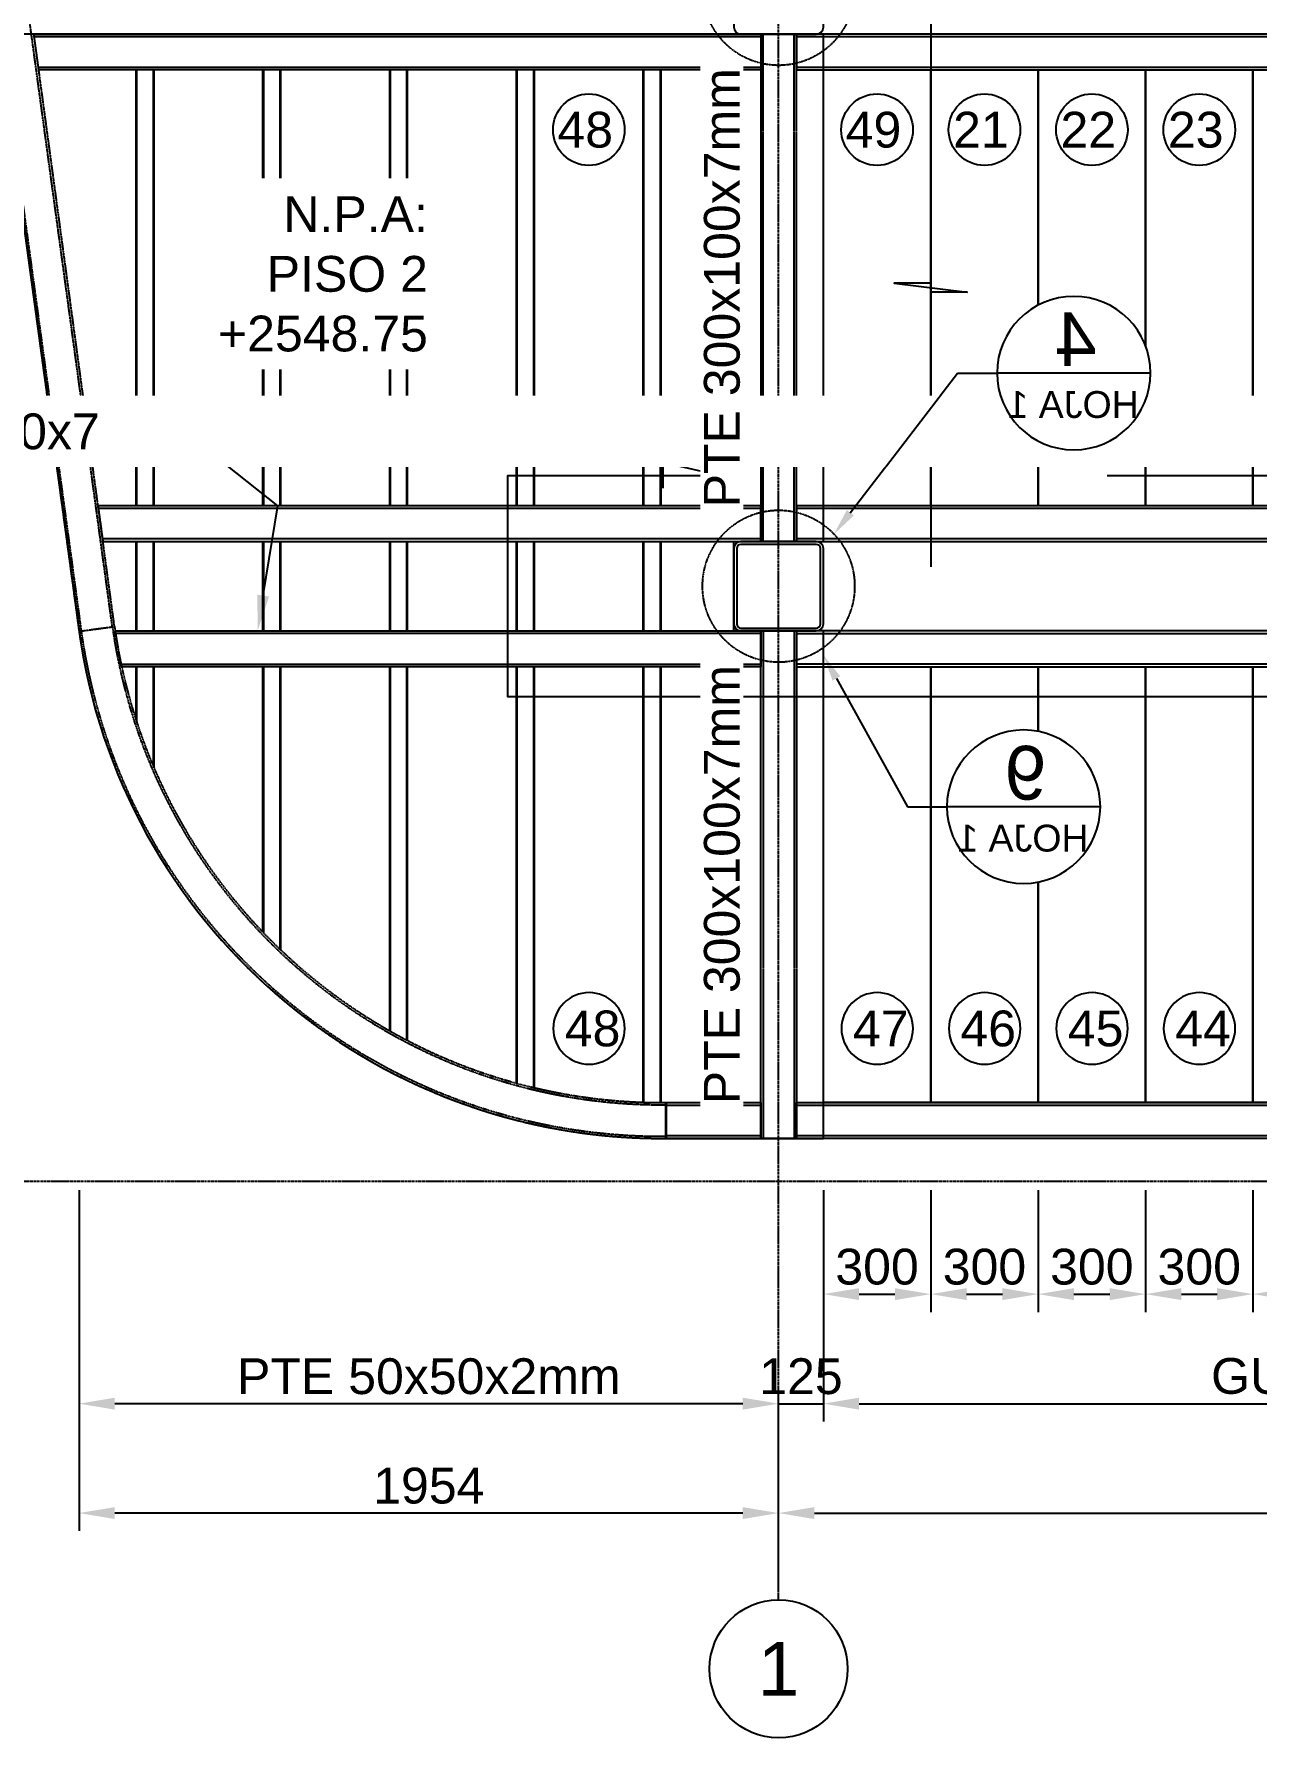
# Model space of a CAD drawing. Header units: millimetres. Extents: x -59786 to 1889966, y -10432 to 69447.
# Drawn here: x 11812 to 15228, y 16875 to 21635 of the extents above; entities that cross this region are included whole.
import ezdxf
from ezdxf import colors
from ezdxf.entities.mleader import LeaderData, LeaderLine
from ezdxf.enums import TextEntityAlignment as Align
from ezdxf.math import Vec2, Vec3

# ---------------------------------------------------------------- set-up
doc = ezdxf.new("R2010")
doc.units = ezdxf.units.MM
doc.header["$LTSCALE"] = 0.2
doc.set_wipeout_variables(frame=1)
doc.linetypes.add('CENTER', pattern=[50.8, 31.75, -6.35, 6.35, -6.35])
doc.linetypes.add('HIDDEN', pattern=[9.525, 6.35, -3.175])
for name, color, linetype in [('EE-5', 7, 'Continuous'), ('EE-TEXTO 1', 4, 'Continuous'), ('EE-TEXTO 2', 2, 'Continuous'), ('SIM-CONCRETO', 8, 'Continuous'), ('SIM-COTAS', 1, 'Continuous'), ('SIM-EJES', 8, 'CENTER'), ('SIM-OCULTOS', 8, 'HIDDEN'), ('SIM-PELDAÑOS', 5, 'Continuous'), ('SIM-PTE 250x250x8mm', 51, 'Continuous'), ('SIM-PTE 300x100x7', 213, 'Continuous')]:
    doc.layers.add(name, color=color, linetype=linetype)
doc.styles.add('ARIAL EE', font='arial.ttf')
doc.styles.get("Standard").update_dxf_attribs({"font": 'arial.ttf'})
doc.dimstyles.new('EE 1_STANDAR', dxfattribs={"dimtxt": 2, "dimasz": 2, "dimexe": 1, "dimexo": 0.5, "dimgap": 0.5, "dimtad": 1, "dimdec": 0, "dimdsep": 46, "dimtxsty": 'ARIAL EE', "dimcen": 1.5, "dimclrd": 256, "dimclre": 256, "dimclrt": 2, "dimadec": 0, "dimazin": 0, "dimtfac": 1, "dimtdec": 0, "dimtix": 1, "dimtmove": 0, "dimatfit": 2, "dimfxl": 1, "dimlwd": -1, "dimlwe": -1, "dimarcsym": 0})

# ---------------------------------------------------------------- blocks, each defined once
blk = doc.blocks.new('*D56')
at = {"layer": 'SIM-COTAS', "transparency": 16777216}
for p, q in [((13891.7, 17292.1), (13891.7, 17553.1)), ((18341.7, 17292.1), (18341.7, 17553.1)), ((13991.7, 17503.1), (18241.7, 17503.1))]:
    blk.add_line(p, q, dxfattribs=at)
for points in [[(13991.7, 17519.7), (13991.7, 17486.4), (13891.7, 17503.1)], [(18241.7, 17519.7), (18241.7, 17486.4), (18341.7, 17503.1)]]:
    blk.add_solid(points, dxfattribs=at)
at = {"layer": 'SIM-COTAS', "color": 2, "transparency": 16777216, "insert": (16116.7, 17579.1), "char_height": 100, "attachment_point": 5, "style": 'ARIAL EE'}
blk.add_mtext('4450', dxfattribs=at)
blk = doc.blocks.new('*D62')
at = {"layer": 'SIM-COTAS', "transparency": 16777216}
for p, q in [((14016.7, 18404.7), (14016.7, 18064.7)), ((14316.7, 18404.7), (14316.7, 18064.7)), ((14116.7, 18114.7), (14216.7, 18114.7))]:
    blk.add_line(p, q, dxfattribs=at)
for points in [[(14116.7, 18131.4), (14116.7, 18098.1), (14016.7, 18114.7)], [(14216.7, 18131.4), (14216.7, 18098.1), (14316.7, 18114.7)]]:
    blk.add_solid(points, dxfattribs=at)
at = {"layer": 'SIM-COTAS', "color": 2, "transparency": 16777216, "insert": (14166.7, 18190.8), "char_height": 100, "attachment_point": 5, "style": 'ARIAL EE'}
blk.add_mtext('300', dxfattribs=at)
blk = doc.blocks.new('*D63')
at = {"layer": 'SIM-COTAS', "transparency": 16777216}
for p, q in [((14316.7, 18404.7), (14316.7, 18064.7)), ((14616.7, 18404.7), (14616.7, 18064.7)), ((14416.7, 18114.7), (14516.7, 18114.7))]:
    blk.add_line(p, q, dxfattribs=at)
for points in [[(14416.7, 18131.4), (14416.7, 18098.1), (14316.7, 18114.7)], [(14516.7, 18131.4), (14516.7, 18098.1), (14616.7, 18114.7)]]:
    blk.add_solid(points, dxfattribs=at)
at = {"layer": 'SIM-COTAS', "color": 2, "transparency": 16777216, "insert": (14466.7, 18190.8), "char_height": 100, "attachment_point": 5, "style": 'ARIAL EE'}
blk.add_mtext('300', dxfattribs=at)
blk = doc.blocks.new('*D64')
at = {"layer": 'SIM-COTAS', "transparency": 16777216}
for p, q in [((14616.7, 18404.7), (14616.7, 18064.7)), ((14916.7, 18404.7), (14916.7, 18064.7)), ((14716.7, 18114.7), (14816.7, 18114.7))]:
    blk.add_line(p, q, dxfattribs=at)
for points in [[(14716.7, 18131.4), (14716.7, 18098.1), (14616.7, 18114.7)], [(14816.7, 18131.4), (14816.7, 18098.1), (14916.7, 18114.7)]]:
    blk.add_solid(points, dxfattribs=at)
at = {"layer": 'SIM-COTAS', "color": 2, "transparency": 16777216, "insert": (14766.7, 18190.8), "char_height": 100, "attachment_point": 5, "style": 'ARIAL EE'}
blk.add_mtext('300', dxfattribs=at)
blk = doc.blocks.new('*D65')
at = {"layer": 'SIM-COTAS', "transparency": 16777216}
for p, q in [((14916.7, 18404.7), (14916.7, 18064.7)), ((15216.7, 18404.7), (15216.7, 18064.7)), ((15016.7, 18114.7), (15116.7, 18114.7))]:
    blk.add_line(p, q, dxfattribs=at)
for points in [[(15016.7, 18131.4), (15016.7, 18098.1), (14916.7, 18114.7)], [(15116.7, 18131.4), (15116.7, 18098.1), (15216.7, 18114.7)]]:
    blk.add_solid(points, dxfattribs=at)
at = {"layer": 'SIM-COTAS', "color": 2, "transparency": 16777216, "insert": (15066.7, 18190.8), "char_height": 100, "attachment_point": 5, "style": 'ARIAL EE'}
blk.add_mtext('300', dxfattribs=at)
blk = doc.blocks.new('*D66')
at = {"layer": 'SIM-COTAS', "transparency": 16777216}
for p, q in [((15216.7, 18404.7), (15216.7, 18064.7)), ((15516.7, 18404.7), (15516.7, 18064.7)), ((15316.7, 18114.7), (15416.7, 18114.7))]:
    blk.add_line(p, q, dxfattribs=at)
for points in [[(15316.7, 18131.4), (15316.7, 18098.1), (15216.7, 18114.7)], [(15416.7, 18131.4), (15416.7, 18098.1), (15516.7, 18114.7)]]:
    blk.add_solid(points, dxfattribs=at)
at = {"layer": 'SIM-COTAS', "color": 2, "transparency": 16777216, "insert": (15366.7, 18190.8), "char_height": 100, "attachment_point": 5, "style": 'ARIAL EE'}
blk.add_mtext('300', dxfattribs=at)
blk = doc.blocks.new('*D76')
at = {"layer": 'SIM-COTAS', "transparency": 16777216}
for p, q in [((14016.7, 18404.7), (14016.7, 17758.7)), ((13891.7, 17285.7), (13891.7, 17858.7)), ((13791.7, 17808.7), (13691.7, 17808.7)), ((13891.7, 17808.7), (14016.7, 17808.7)), ((14116.7, 17808.7), (14216.7, 17808.7))]:
    blk.add_line(p, q, dxfattribs=at)
for points in [[(13791.7, 17825.4), (13791.7, 17792.1), (13891.7, 17808.7)], [(14116.7, 17825.4), (14116.7, 17792.1), (14016.7, 17808.7)]]:
    blk.add_solid(points, dxfattribs=at)
at = {"layer": 'SIM-COTAS', "color": 2, "transparency": 16777216, "insert": (13954.2, 17884.8), "char_height": 100, "attachment_point": 5, "style": 'ARIAL EE'}
blk.add_mtext('125', dxfattribs=at)
blk = doc.blocks.new('*D77')
at = {"layer": 'SIM-COTAS', "transparency": 16777216}
for p, q in [((14016.7, 18404.7), (14016.7, 17758.7)), ((18216.7, 18404.7), (18216.7, 17758.7)), ((14116.7, 17808.7), (18116.7, 17808.7))]:
    blk.add_line(p, q, dxfattribs=at)
for points in [[(14116.7, 17825.4), (14116.7, 17792.1), (14016.7, 17808.7)], [(18116.7, 17825.4), (18116.7, 17792.1), (18216.7, 17808.7)]]:
    blk.add_solid(points, dxfattribs=at)
at = {"layer": 'SIM-COTAS', "color": 2, "transparency": 16777216, "insert": (16116.7, 17885.5), "char_height": 100, "attachment_point": 5, "style": 'ARIAL EE'}
blk.add_mtext('GUALDERA PTE 300x100x7mm', dxfattribs=at)
blk = doc.blocks.new('*D100')
at = {"layer": 'SIM-COTAS', "transparency": 16777216}
for p, q in [((11937.6, 18404.7), (11937.6, 17453.1)), ((13891.7, 17292.1), (13891.7, 17553.1)), ((13791.7, 17503.1), (12037.6, 17503.1))]:
    blk.add_line(p, q, dxfattribs=at)
for points in [[(12037.6, 17519.7), (12037.6, 17486.4), (11937.6, 17503.1)], [(13791.7, 17519.7), (13791.7, 17486.4), (13891.7, 17503.1)]]:
    blk.add_solid(points, dxfattribs=at)
at = {"layer": 'SIM-COTAS', "color": 2, "transparency": 16777216, "insert": (12914.7, 17579.1), "char_height": 100, "attachment_point": 5, "style": 'ARIAL EE'}
blk.add_mtext('1954', dxfattribs=at)
blk = doc.blocks.new('*D101')
at = {"layer": 'SIM-COTAS', "transparency": 16777216}
for p, q in [((11937.6, 18404.7), (11937.6, 17758.7)), ((13891.7, 17285.7), (13891.7, 17858.7)), ((13791.7, 17808.7), (12037.6, 17808.7))]:
    blk.add_line(p, q, dxfattribs=at)
for points in [[(12037.6, 17825.4), (12037.6, 17792.1), (11937.6, 17808.7)], [(13791.7, 17825.4), (13791.7, 17792.1), (13891.7, 17808.7)]]:
    blk.add_solid(points, dxfattribs=at)
at = {"layer": 'SIM-COTAS', "color": 2, "transparency": 16777216, "insert": (12914.7, 17884.8), "char_height": 100, "attachment_point": 5, "style": 'ARIAL EE'}
blk.add_mtext('PTE 50x50x2mm', dxfattribs=at)
blk = doc.blocks.new('ITEM_1')
at = {"layer": 'EE-5'}
blk.add_circle((0, 0), 3.857, dxfattribs=at)
at = {"layer": 'EE-TEXTO 1', "style": 'ARIAL EE', "flags": 4}
blk.add_attdef('EJE', text='', height=3, dxfattribs=at).set_placement((0.001, -0.001), align=Align.MIDDLE_CENTER)
blk = doc.blocks.new('PELDAÑOS')
at = {"layer": 'EE-5'}
blk.add_circle((0, 0), 2, dxfattribs=at)
at = {"layer": 'EE-TEXTO 1', "style": 'ARIAL EE', "flags": 4}
blk.add_attdef('PELDAÑO', text='', height=2, dxfattribs=at).set_placement((-0.2, 0), align=Align.MIDDLE_CENTER)
blk = doc.blocks.new('*D207')
at = {"layer": 'SIM-COTAS', "color": 2, "transparency": 16777216, "insert": (12833, 21718.7), "char_height": 100, "attachment_point": 5, "style": 'ARIAL EE', "bg_fill": 3, "box_fill_scale": 1.1, "bg_fill_color": 256, "bg_fill_true_color": 13158600, "bg_fill_transparency": 0}
blk.add_mtext('PTE 300x100x7mm', dxfattribs=at)
blk = doc.blocks.new('*D215')
at = {"layer": 'SIM-COTAS', "color": 2, "transparency": 16777216, "insert": (11517.9, 22114.3), "char_height": 100, "attachment_point": 5, "rotation": 277.7968, "style": 'ARIAL EE'}
blk.add_mtext('PTE 300x100x7mm', dxfattribs=at)
blk = doc.blocks.new('*D246')
at = {"layer": 'SIM-COTAS', "color": 2, "transparency": 16777216, "insert": (13733.8, 19258.5), "char_height": 100, "attachment_point": 5, "rotation": 90, "style": 'ARIAL EE', "bg_fill": 3, "box_fill_scale": 1.1, "bg_fill_color": 256, "bg_fill_true_color": 13158600, "bg_fill_transparency": 0}
blk.add_mtext('PTE 300x100x7mm', dxfattribs=at)
blk = doc.blocks.new('*D247')
at = {"layer": 'SIM-COTAS', "color": 2, "transparency": 16777216, "insert": (13733.8, 20926), "char_height": 100, "attachment_point": 5, "rotation": 90, "style": 'ARIAL EE', "bg_fill": 3, "box_fill_scale": 1.1, "bg_fill_color": 256, "bg_fill_true_color": 13158600, "bg_fill_transparency": 0}
blk.add_mtext('PTE 300x100x7mm', dxfattribs=at)
blk = doc.blocks.new('ITEM DETALLE')
at = {"color": 7, "transparency": 16777216}
blk.add_wipeout([(0, 4.286), (-0.836, 4.203), (-1.64, 3.959), (-2.381, 3.563), (-3.03, 3.03), (-3.563, 2.381), (-3.959, 1.64), (-4.203, 0.836), (-4.286, 0), (-4.203, -0.836), (-3.959, -1.64), (-3.563, -2.381), (-3.03, -3.03), (-2.381, -3.563), (-1.64, -3.959), (-0.836, -4.203), (0, -4.286), (0.836, -4.203), (1.64, -3.959), (2.381, -3.563), (3.03, -3.03), (3.563, -2.381), (3.959, -1.64), (4.203, -0.836), (4.286, 0), (4.203, 0.836), (3.959, 1.64), (3.563, 2.381), (3.03, 3.03), (2.381, 3.563), (1.64, 3.959), (0.836, 4.203)], dxfattribs=at)
at = {"layer": 'EE-5', "color": 7, "transparency": 16777216}
blk.add_line((-4.286, 0), (4.286, 0), dxfattribs=at)
blk.add_circle((0, 0), 4.286, dxfattribs=at)
at = {"layer": 'EE-TEXTO 1', "color": 4, "transparency": 16777216, "style": 'ARIAL EE'}
blk.add_attdef('X', text='', height=3, dxfattribs=at).set_placement((-0.108, 1.896), align=Align.MIDDLE_CENTER)
at = {"layer": 'EE-TEXTO 2', "color": 2, "transparency": 16777216, "style": 'ARIAL EE'}
blk.add_attdef('###', text='', height=1.5, dxfattribs=at).set_placement((0.04, -1.756), align=Align.MIDDLE_CENTER)

msp = doc.modelspace()

# ---------------------------------------------------------------- linework, layer by layer
at = {"layer": 'SIM-CONCRETO'}
msp.add_line((13577.974, 18549.659, -4.568), (13841.742, 18549.659), dxfattribs=at)
at = {"layer": 'SIM-EJES'}
msp.add_line((21295.858, 18429.656), (10861.16, 18429.656), dxfattribs=at)
at = {"layer": 'SIM-OCULTOS'}
for p, q in [((11812.567, 21627.656, 0.002), (13841.742, 21627.656, 4.568)), ((13941.742, 21627.656), (18291.742, 21627.656)), ((13841.742, 21541.656, 4.568), (11824.343, 21541.656, -0.002)), ((18291.742, 21541.656), (13941.742, 21541.656)), ((13841.742, 20224.246, 3.862), (12004.211, 20224.246, 3.862)), ((12804.623, 20217.246), (12804.623, 19967.246)), ((12806.623, 20217.246, 3.862), (12806.623, 19967.246, 3.862)), ((12852.623, 20217.258, 3.862), (12852.623, 19967.258, 3.862)), ((12854.623, 20217.258, 3.862), (12854.623, 19967.258, 3.862)), ((13158.663, 20217.246), (13158.663, 19967.246)), ((13160.663, 20217.246, 3.862), (13160.663, 19967.246, 3.862)), ((13206.663, 20217.258, 3.862), (13206.663, 19967.258, 3.862)), ((13208.663, 20217.258, 3.862), (13208.663, 19967.258, 3.862)), ((13512.702, 20217.246), (13512.702, 19967.246)), ((13514.702, 20217.246, 3.862), (13514.702, 19967.246, 3.862)), ((13560.702, 20217.258, 3.862), (13560.702, 19967.258, 3.862)), ((13562.702, 20217.258, 3.862), (13562.702, 19967.258, 3.862)), ((18291.742, 20224.246, 3.862), (13941.742, 20224.246, 3.862)), ((13841.742, 19960.246, 3.862), (12038.523, 19960.246, 3.862)), ((13941.742, 19960.246, 3.862), (18291.742, 19960.246, 3.862)), ((13577.182, 18642.659, -4.568), (13841.742, 18642.659)), ((13941.742, 18642.835, -4.402), (18291.742, 18642.835, -4.402)), ((13841.742, 18556.659), (13577.182, 18556.659, -4.568)), ((18291.742, 18556.835, -4.402), (13941.742, 18556.835, -4.402))]:
    msp.add_line(p, q, dxfattribs=at)
msp.add_lwpolyline([(11811.609, 21634.656), (13841.742, 21634.656), (13841.742, 21534.656), (11825.301, 21534.656)], close=True, dxfattribs=at)
at = {"layer": 'SIM-OCULTOS', "elevation": -4.568}
msp.add_lwpolyline([(13577.182, 18649.659), (13841.742, 18649.659), (13841.742, 18549.659), (13577.182, 18549.659)], close=True, dxfattribs=at)
at = {"layer": 'SIM-PTE 250x250x8mm'}
for points in [[(13786.492, 21634.656), (13996.992, 21634.656, 0.41421356), (14016.742, 21654.406), (14016.742, 21864.906, 0.41421356), (13996.992, 21884.656), (13786.492, 21884.656, 0.41421356), (13766.742, 21864.906), (13766.742, 21654.406, 0.41421356)], [(13786.492, 19967.246), (13996.992, 19967.246, 0.41421356), (14016.742, 19986.996), (14016.742, 20197.496, 0.41421356), (13996.992, 20217.246), (13786.492, 20217.246, 0.41421356), (13766.742, 20197.496), (13766.742, 19986.996, 0.41421356)], [(13786.492, 19975.246), (13996.992, 19975.246, 0.41421356), (14008.742, 19986.996), (14008.742, 20197.496, 0.41421356), (13996.992, 20209.246), (13786.492, 20209.246, 0.41421356), (13774.742, 20197.496), (13774.742, 19986.996, 0.41421356)]]:
    msp.add_lwpolyline(points, format="xyb", close=True, dxfattribs=at)
at = {"layer": 'SIM-PTE 300x100x7'}
msp.add_lwpolyline([(13941.742, 21534.656), (18291.742, 21534.656), (18291.742, 21634.656), (13941.742, 21634.656)], close=True, dxfattribs=at)
at = {"layer": 'SIM-PTE 300x100x7', "elevation": -4.402}
msp.add_lwpolyline([(13941.742, 18649.835), (18291.742, 18649.835), (18291.742, 18549.835), (13941.742, 18549.835)], close=True, dxfattribs=at)

# ---------------------------------------------------------------- block references
at = {"layer": 'SIM-COTAS'}
ref = msp.add_blockref('ITEM_1', (13891.742, 17067.837), dxfattribs=dict(at, xscale=50.00000000000001, yscale=50.00000000000001, zscale=50.00000000000001, rotation=179.9999999999999))
ref.add_attrib('EJE', '1', dxfattribs={"layer": 'EE-TEXTO 1', "height": 150, "style": 'ARIAL EE', "flags": 4}).set_placement((13891.675, 17067.881), align=Align.MIDDLE_CENTER)

# ---------------------------------------------------------------- dimensions: what is measured, and where the dimension line sits
dim = msp.add_linear_dim(base=(11937.641, 17503.052), p1=(13891.742, 17267.122), p2=(11937.641, 18429.656), angle=180, dimstyle='EE 1_STANDAR', dxfattribs=at)
dim.commit()
dim.dimension.update_dxf_attribs({"geometry": '*D100', "text_midpoint": (12914.692, 17579.109)})
dim = msp.add_linear_dim(base=(11937.641, 17808.749), p1=(13891.742, 17260.694), p2=(11937.641, 18429.656), angle=180, text='PTE 50x50x2mm', dimstyle='EE 1_STANDAR', dxfattribs=at)
dim.commit()
dim.dimension.update_dxf_attribs({"geometry": '*D101', "text_midpoint": (12914.692, 17884.806)})
for base, p1, p2, picture, middle in [((14016.742, 17808.749), (13891.742, 17260.694), (14016.742, 18429.656), '*D76', (13954.242, 17884.806)), ((14316.742, 18114.746), (14016.742, 18429.656), (14316.742, 18429.656), '*D62', (14166.742, 18190.837)), ((14616.742, 18114.746), (14316.742, 18429.656), (14616.742, 18429.656), '*D63', (14466.742, 18190.837)), ((14916.742, 18114.746), (14616.742, 18429.656), (14916.742, 18429.656), '*D64', (14766.742, 18190.837)), ((15216.742, 18114.746), (14916.742, 18429.656), (15216.742, 18429.656), '*D65', (15066.742, 18190.837)), ((15516.742, 18114.746), (15216.742, 18429.656), (15516.742, 18429.656), '*D66', (15366.742, 18190.837)), ((18341.742, 17503.052), (13891.742, 17267.122), (18341.742, 17267.122), '*D56', (16116.742, 17579.109))]:
    dim = msp.add_linear_dim(base=base, p1=p1, p2=p2, dimstyle='EE 1_STANDAR', dxfattribs=at)
    dim.commit()
    dim.dimension.update_dxf_attribs({"geometry": picture, "text_midpoint": middle})
dim = msp.add_linear_dim(base=(18216.742, 17808.749), p1=(14016.742, 18429.656), p2=(18216.742, 18429.656), text='GUALDERA PTE 300x100x7mm', dimstyle='EE 1_STANDAR', dxfattribs=at)
dim.commit()
dim.dimension.update_dxf_attribs({"geometry": '*D77', "text_midpoint": (16116.742, 17885.488)})

# ---------------------------------------------------------------- leaders
at = {"layer": 'SIM-COTAS', "linetype": 'Continuous'}
ml = msp.add_multileader_mtext('Standard', dxfattribs=at)
ml.set_content('{\\C2;PTE 300x100x7}', color=256)
ml.set_leader_properties()
ml.build(insert=Vec2(0, 0))
ml.multileader.update_dxf_attribs({"dogleg_length": 0.0025, "arrow_head_size": 100, "scale": 50})
ctx = ml.context
ctx.base_point, ctx.scale, ctx.char_height, ctx.arrow_head_size, ctx.landing_gap_size, ctx.plane_origin = Vec3(8376.408, 21261.81), 50, 100, 100, 50, Vec3(4001.224, 3965.691)
notes = []
notes.append((ctx, [(0, (1, 1, 0), (8190.23, 21261.81), (1, 0), 186.178, [(0, [(7477.998, 20317.246)], 0, [])])]))
ctx.mtext.insert, ctx.mtext.rotation, ctx.mtext.width, ctx.mtext.defined_height, ctx.mtext.flow_direction = Vec3(8426.408, 21312.697), 6.28318531, 994.35046, 411.095, 5
ctx.mtext.has_bg_fill, ctx.mtext.bg_color, ctx.mtext.bg_scale_factor, ctx.mtext.bg_transparency, ctx.mtext.use_window_bg_color = 1, -1073741824, 1.5, 0, 1
ml = msp.add_multileader_mtext('Standard', dxfattribs=at)
ml.set_content('{\\C2;PTE 300x100x7}', color=256)
ml.set_leader_properties()
ml.build(insert=Vec2(0, 0))
ml.multileader.update_dxf_attribs({"dogleg_length": 0.0025, "arrow_head_size": 100, "scale": 50})
ctx = ml.context
ctx.base_point, ctx.scale, ctx.char_height, ctx.arrow_head_size, ctx.landing_gap_size, ctx.plane_origin = Vec3(8288.146, 18924.61), 50, 100, 100, 50, Vec3(4001.224, 36223.621)
notes.append((ctx, [(0, (1, 1, 0), (8101.968, 18924.61), (1, 0), 186.178, [(0, [(7477.998, 19867.246)], 0, [])])]))
ctx.mtext.insert, ctx.mtext.width, ctx.mtext.defined_height, ctx.mtext.flow_direction = Vec3(8338.146, 18975.497), 994.35046, 411.095, 5
ctx.mtext.has_bg_fill, ctx.mtext.bg_color, ctx.mtext.bg_scale_factor, ctx.mtext.bg_transparency, ctx.mtext.use_window_bg_color = 1, -1073741824, 1.5, 0, 1
for ctx, leaders in notes:
    for number, flags, end, landing, length, lines in leaders:
        leader = LeaderData()
        leader.index, (leader.has_last_leader_line, leader.has_dogleg_vector, leader.attachment_direction) = number, flags
        leader.last_leader_point, leader.dogleg_vector, leader.dogleg_length = Vec3(end), Vec3(landing), length
        for number, points, colour, breaks in lines:
            line = LeaderLine()
            line.index, line.vertices, line.color, line.breaks = number, Vec3.list(points), colors.encode_raw_color(colour), breaks
            leader.lines.append(line)
        ctx.leaders.append(leader)

# ---------------------------------------------------------------- next in the draw order: linework, layer by layer
at = {"layer": 'SIM-CONCRETO'}
msp.add_line((11348.718, 24278.09, 0), (11937.641, 19966.286, 3.862), dxfattribs=at)
at = {"layer": 'SIM-COTAS'}
for points in [[(14316.742, 21705.293), (14316.742, 20938.451), (14214.849, 20938.451), (14418.635, 20913.451), (14316.742, 20913.451), (14316.742, 20146.609)], [(14809.36, 20401.698), (18817.85, 20401.698), (18817.85, 19782.794), (13135.377, 19782.794), (13135.377, 20401.698), (13725.41, 20401.698), (13568.571, 20438.057), (13568.571, 20366.223)]]:
    msp.add_lwpolyline(points, dxfattribs=at)
at = {"layer": 'SIM-EJES'}
msp.add_line((13891.742, 17260.694), (13891.742, 26567.979), dxfattribs=at)
at = {"layer": 'SIM-OCULTOS'}
for p, q in [((11944.576, 19967.236, 3.862), (11355.479, 24280.314, 0)), ((11438.536, 24307.669, 0), (12029.781, 19978.903, 3.862)), ((13848.742, 20217.246, 3.862), (13848.742, 21634.656)), ((13934.742, 20217.242, 8.264), (13934.742, 21634.653, 4.402)), ((12096.544, 21534.656), (12096.544, 20317.246, 3.862)), ((12098.544, 21534.656), (12098.544, 20317.246, 3.862)), ((12144.544, 21534.656), (12144.544, 20317.246, 3.862)), ((12146.544, 21534.656), (12146.544, 20317.246, 3.862)), ((12450.583, 21534.656, -3.862), (12450.583, 20317.246)), ((12452.583, 21534.656, -3.862), (12452.583, 20317.246)), ((12498.583, 21534.656, -3.862), (12498.583, 20317.246)), ((12500.583, 21534.656, -3.862), (12500.583, 20317.246)), ((12804.623, 21534.656, -3.862), (12804.623, 20317.246)), ((12806.623, 21534.656, -3.862), (12806.623, 20317.246)), ((12852.623, 21534.656, -3.862), (12852.623, 20317.246)), ((12854.623, 21534.656, -3.862), (12854.623, 20317.246)), ((13158.663, 21534.656), (13158.663, 20317.246, 3.862)), ((13160.663, 21534.656), (13160.663, 20317.246, 3.862)), ((13206.663, 21534.656), (13206.663, 20317.246, 3.862)), ((13208.663, 21534.656), (13208.663, 20317.246, 3.862)), ((11990.518, 20310.246, 3.862), (13841.742, 20310.246, 3.862)), ((13941.742, 20310.246, 3.862), (18291.742, 20310.246, 3.862)), ((13848.742, 19967.246, 3.862), (13848.742, 18549.835)), ((13934.742, 19967.249, 8.264), (13934.742, 18549.839, 4.402)), ((12056.626, 19874.246, 3.862), (13841.742, 19874.246, 3.862)), ((12096.544, 19867.246, 3.862), (12096.544, 19720.011, 2.084)), ((12098.544, 19867.246, 3.862), (12098.544, 19713.868, 2.035)), ((12144.544, 19867.246, 3.862), (12144.544, 19591.35, 1.29)), ((12146.544, 19867.246, 3.862), (12146.544, 19586.661, 1.269)), ((12450.583, 19867.246), (12450.583, 19126.721, -3.302)), ((12452.583, 19867.246), (12452.583, 19124.635, -3.305)), ((12498.583, 19867.246), (12498.583, 19078.716, -3.369)), ((12500.583, 19867.246), (12500.583, 19076.806, -3.372)), ((12804.623, 19867.246), (12804.623, 18850.958, -3.525)), ((12806.623, 19867.246), (12806.623, 18849.825, -3.527)), ((12852.623, 19867.246), (12852.623, 18824.835, -3.56)), ((12854.623, 19867.246), (12854.623, 18823.794, -3.561)), ((13158.663, 19867.246, 3.862), (13158.663, 18704.658, 0.157)), ((13160.663, 19867.246, 3.862), (13160.663, 18704.111, 0.155)), ((13206.663, 19867.246, 3.862), (13206.663, 18692.32, 0.128)), ((13208.663, 19867.246, 3.862), (13208.663, 18691.841, 0.127)), ((13512.702, 19867.246, 3.862), (13512.702, 18650.594, -0.016)), ((13514.702, 19867.246, 3.862), (13514.702, 18650.524, -0.015)), ((13560.702, 19867.246, 3.862), (13560.702, 18649.638, -0.008)), ((13562.702, 19867.246, 3.862), (13562.702, 18649.631, -0.008)), ((18291.742, 19874.246, 3.862), (13941.742, 19874.246, 3.862))]:
    msp.add_line(p, q, dxfattribs=at)
at = {"layer": 'SIM-OCULTOS', "elevation": 0}
msp.add_lwpolyline([(11710.676, 21634.656), (11937.641, 19966.286), (12036.729, 19979.76), (11811.609, 21634.656)], dxfattribs=at)
at = {"layer": 'SIM-OCULTOS'}
for points in [[(13941.742, 20217.246), (13941.742, 21634.656), (13841.742, 21634.656), (13841.742, 20217.246)], [(14016.742, 21534.656), (14316.742, 21534.656), (14316.742, 20317.246), (14016.742, 20317.246)], [(12004.211, 20217.246), (13841.742, 20217.246), (13841.742, 20317.246), (11990.518, 20317.246)], [(12038.523, 19967.246), (13841.742, 19967.246), (13841.742, 19867.246), (12056.626, 19867.246)], [(13941.742, 19967.246), (13941.742, 18549.835), (13841.742, 18549.835), (13841.742, 19967.246)]]:
    msp.add_lwpolyline(points, close=True, dxfattribs=at)
at = {"layer": 'SIM-OCULTOS', "elevation": -4.568}
msp.add_lwpolyline([(12036.717, 19979.852, 0.37572026), (13577.927, 18649.659), (13577.974, 18549.659, -0.3756789), (11937.641, 19966.286), (12036.717, 19979.852)], format="xyb", dxfattribs=at)
at = {"layer": 'SIM-OCULTOS'}
for centre, radius, start, end in [((13567.47, 20195.492, -0.706), 1639.867, 188.005881, 270.366913), ((13567.472, 20195.493, -0.706), 1551.87, 188.017764, 270.3861)]:
    msp.add_arc(centre, radius, start, end, dxfattribs=at)
at = {"layer": 'SIM-PELDAÑOS'}
msp.add_lwpolyline([(14016.742, 21634.656), (11710.676, 21634.656), (11937.641, 19966.286, 0.37566336), (13577.974, 18549.625), (14016.742, 18549.835), (14016.742, 19967.246), (13766.742, 19967.246), (13766.742, 20217.246), (14016.742, 20217.246)], format="xyb", close=True, dxfattribs=at)
for points in [[(14316.742, 21534.656), (14616.742, 21534.656), (14616.742, 20317.246), (14316.742, 20317.246)], [(14616.742, 21534.656), (14916.742, 21534.656), (14916.742, 20317.246), (14616.742, 20317.246)], [(14916.742, 21534.656), (15216.742, 21534.656), (15216.742, 20317.246), (14916.742, 20317.246)], [(15216.742, 21534.656), (15516.742, 21534.656), (15516.742, 20317.246), (15216.742, 20317.246)], [(14016.742, 19867.246), (14316.742, 19867.246), (14316.742, 18649.835), (14016.742, 18649.835)], [(14316.742, 19867.246), (14616.742, 19867.246), (14616.742, 18649.835), (14316.742, 18649.835)], [(14616.742, 19867.246), (14916.742, 19867.246), (14916.742, 18649.835), (14616.742, 18649.835)], [(14916.742, 19867.246), (15216.742, 19867.246), (15216.742, 18649.835), (14916.742, 18649.835)], [(15216.742, 19867.246), (15516.742, 19867.246), (15516.742, 18649.835), (15216.742, 18649.835)]]:
    msp.add_lwpolyline(points, close=True, dxfattribs=at)
at = {"layer": 'SIM-PTE 300x100x7'}
for points in [[(13941.742, 20217.246), (18291.742, 20217.246), (18291.742, 20317.246), (13941.742, 20317.246)], [(13941.742, 19867.246), (18291.742, 19867.246), (18291.742, 19967.246), (13941.742, 19967.246)]]:
    msp.add_lwpolyline(points, close=True, dxfattribs=at)

# ---------------------------------------------------------------- next in the draw order: block references
ref = msp.add_blockref('PELDAÑOS', (13361.664, 21367.584), dxfattribs=dict(xscale=50, yscale=50, zscale=50))
ref.add_attrib('PELDAÑO', '48', dxfattribs={"layer": 'EE-TEXTO 1', "height": 100, "style": 'ARIAL EE'}).set_placement((13351.685, 21367.584), align=Align.MIDDLE_CENTER)
ref = msp.add_blockref('PELDAÑOS', (14166.742, 21367.584), dxfattribs=dict(xscale=50, yscale=50, zscale=50))
ref.add_attrib('PELDAÑO', '49', dxfattribs={"layer": 'EE-TEXTO 1', "height": 100, "style": 'ARIAL EE'}).set_placement((14156.764, 21367.584), align=Align.MIDDLE_CENTER)
ref = msp.add_blockref('PELDAÑOS', (14466.742, 21367.584), dxfattribs=dict(xscale=50, yscale=50, zscale=50))
ref.add_attrib('PELDAÑO', '21', dxfattribs={"layer": 'EE-TEXTO 1', "height": 100, "style": 'ARIAL EE'}).set_placement((14456.764, 21367.584), align=Align.MIDDLE_CENTER)
ref = msp.add_blockref('PELDAÑOS', (14766.742, 21367.584), dxfattribs=dict(xscale=50, yscale=50, zscale=50))
ref.add_attrib('PELDAÑO', '22', dxfattribs={"layer": 'EE-TEXTO 1', "height": 100, "style": 'ARIAL EE'}).set_placement((14756.764, 21367.584), align=Align.MIDDLE_CENTER)
ref = msp.add_blockref('PELDAÑOS', (15066.742, 21367.584), dxfattribs=dict(xscale=50, yscale=50, zscale=50))
ref.add_attrib('PELDAÑO', '23', dxfattribs={"layer": 'EE-TEXTO 1', "height": 100, "style": 'ARIAL EE'}).set_placement((15056.764, 21367.584), align=Align.MIDDLE_CENTER)
ref = msp.add_blockref('PELDAÑOS', (13362.166, 18856.907), dxfattribs=dict(xscale=-50, yscale=50, zscale=50))
ref.add_attrib('PELDAÑO', '48', dxfattribs={"layer": 'EE-TEXTO 1', "height": 100, "style": 'ARIAL EE'}).set_placement((13372.144, 18856.907), align=Align.MIDDLE_CENTER)
ref = msp.add_blockref('PELDAÑOS', (14167.244, 18856.907), dxfattribs=dict(xscale=-50, yscale=50, zscale=50))
ref.add_attrib('PELDAÑO', '47', dxfattribs={"layer": 'EE-TEXTO 1', "height": 100, "style": 'ARIAL EE'}).set_placement((14177.222, 18856.907), align=Align.MIDDLE_CENTER)
ref = msp.add_blockref('PELDAÑOS', (14467.244, 18856.907), dxfattribs=dict(xscale=-50, yscale=50, zscale=50))
ref.add_attrib('PELDAÑO', '46', dxfattribs={"layer": 'EE-TEXTO 1', "height": 100, "style": 'ARIAL EE'}).set_placement((14477.222, 18856.907), align=Align.MIDDLE_CENTER)
ref = msp.add_blockref('PELDAÑOS', (14767.244, 18856.907), dxfattribs=dict(xscale=-50, yscale=50, zscale=50))
ref.add_attrib('PELDAÑO', '45', dxfattribs={"layer": 'EE-TEXTO 1', "height": 100, "style": 'ARIAL EE'}).set_placement((14777.222, 18856.907), align=Align.MIDDLE_CENTER)
ref = msp.add_blockref('PELDAÑOS', (15067.244, 18856.907), dxfattribs=dict(xscale=-50, yscale=50, zscale=50))
ref.add_attrib('PELDAÑO', '44', dxfattribs={"layer": 'EE-TEXTO 1', "height": 100, "style": 'ARIAL EE'}).set_placement((15077.222, 18856.907), align=Align.MIDDLE_CENTER)

# ---------------------------------------------------------------- next in the draw order: leaders
at = {"layer": 'SIM-COTAS', "linetype": 'Continuous'}
ml = msp.add_multileader_mtext('Standard', dxfattribs=at)
ml.set_content('{\\C2;COLUMNA\\P\\A1;PTE 250x250x8mm}', color=256)
ml.set_leader_properties()
ml.build(insert=Vec2(0, 0))
ml.multileader.update_dxf_attribs({"dogleg_length": 0.0025, "arrow_head_size": 100, "scale": 50})
ctx = ml.context
ctx.base_point, ctx.scale, ctx.char_height, ctx.arrow_head_size, ctx.landing_gap_size, ctx.plane_origin = Vec3(2387.435, 20493.216), 50, 100, 100, 50, Vec3(-2063.969, 37668.534)
notes = []
notes.append((ctx, [(0, (1, 1, 0), (2201.257, 20493.216), (1, 0), 186.178, [(0, [(1894.821, 20217.246)], 0, [])])]))
ctx.mtext.insert, ctx.mtext.width, ctx.mtext.defined_height, ctx.mtext.flow_direction = Vec3(2437.435, 20544.069), 1234.08384, 411.095, 5
at = {"layer": 'SIM-COTAS'}
ml = msp.add_multileader_block('Standard', dxfattribs=at)
ml.set_content('ITEM DETALLE', color=256, scale=-50)
ml.set_attribute('X', '9', width=0)
ml.set_attribute('###', 'HOJA 1', width=0)
ml.set_leader_properties(color=256)
ml.build(insert=Vec2(0, 0))
ml.multileader.update_dxf_attribs({"arrow_head_size": 75, "scale": 50})
ctx = ml.context
ctx.base_point, ctx.scale, ctx.char_height, ctx.arrow_head_size, ctx.landing_gap_size, ctx.plane_origin = Vec3(14361.871, 19476.354), 50, 200, 75, 100, Vec3(13976.618, 17869.998)
ctx.text_align_type = 2
notes.append((ctx, [(1, (1, 1, 0), (14251.519, 19476.354), (1, 0), 110.352, [(0, [(14016.742, 19900.245)], 0, [])])]))
ctx.block.insert, ctx.block.scale = Vec3(14576.156, 19476.354), Vec3(-50, 50, 50)
for ctx, leaders in notes:
    for number, flags, end, landing, length, lines in leaders:
        leader = LeaderData()
        leader.index, (leader.has_last_leader_line, leader.has_dogleg_vector, leader.attachment_direction) = number, flags
        leader.last_leader_point, leader.dogleg_vector, leader.dogleg_length = Vec3(end), Vec3(landing), length
        for number, points, colour, breaks in lines:
            line = LeaderLine()
            line.index, line.vertices, line.color, line.breaks = number, Vec3.list(points), colors.encode_raw_color(colour), breaks
            leader.lines.append(line)
        ctx.leaders.append(leader)

# ---------------------------------------------------------------- next in the draw order: texts
at = {"layer": 'SIM-COTAS', "color": 2, "insert": (12912.104, 20746.75), "char_height": 100, "width": 571.85598, "attachment_point": 9, "style": 'ARIAL EE', "bg_fill": 3, "box_fill_scale": 1.5, "bg_fill_color": 256, "bg_fill_transparency": 0}
msp.add_mtext('N.P.A: PISO 2\\P+2548.75', dxfattribs=at)

# ---------------------------------------------------------------- next in the draw order: dimensions: what is measured, and where the dimension line sits
at = {"layer": 'SIM-COTAS'}
dim = msp.add_linear_dim(base=(11824.343, 21642.656), p1=(13841.742, 21541.656, 4.568), p2=(11824.343, 21541.656, -0.002), text='PTE 300x100x7mm', dimstyle='EE 1_STANDAR', override={"dimse1": 1, "dimse2": 1, "dimsd1": 1, "dimsd2": 1, "dimtfill": 1}, dxfattribs=at)
dim.commit()
dim.dimension.update_dxf_attribs({"geometry": '*D207', "text_midpoint": (12833.042, 21718.748)})
dim = msp.add_linear_dim(base=(13809.867, 18549.835), p1=(13941.742, 19967.246), p2=(13941.742, 18549.835, -4.402), angle=90, text='PTE 300x100x7mm', dimstyle='EE 1_STANDAR', override={"dimse1": 1, "dimse2": 1, "dimsd1": 1, "dimsd2": 1, "dimtfill": 1}, dxfattribs=at)
dim.commit()
dim.dimension.update_dxf_attribs({"geometry": '*D246', "text_midpoint": (13733.775, 19258.541)})

# ---------------------------------------------------------------- next in the draw order: leaders
at = {"layer": 'SIM-COTAS', "linetype": 'Continuous'}
ml = msp.add_multileader_mtext('Standard', dxfattribs=at)
ml.set_content('{\\C2;PTE 300x100x7}', color=256)
ml.set_leader_properties()
ml.build(insert=Vec2(0, 0))
ml.multileader.update_dxf_attribs({"dogleg_length": 0.0025, "arrow_head_size": 100, "scale": 50})
ctx = ml.context
ctx.base_point, ctx.scale, ctx.char_height, ctx.arrow_head_size, ctx.landing_gap_size, ctx.plane_origin = Vec3(10968.553, 20524.012), 50, 100, 100, 50, Vec3(15958.406, 36223.621)
ctx.text_align_type = 2
notes = []
notes.append((ctx, [(0, (1, 1, 0), (12231.675, 20524.012), (-1, 0), 186.178, [(1, [(12436.345, 19967.246), (12492.651, 20317.246)], 0, [])])]))
ctx.mtext.insert, ctx.mtext.rotation, ctx.mtext.width, ctx.mtext.defined_height, ctx.mtext.alignment, ctx.mtext.flow_direction = Vec3(11995.497, 20574.899), 6.28318531, 994.35046, 411.095, 3, 5
ctx.mtext.has_bg_fill, ctx.mtext.bg_color, ctx.mtext.bg_scale_factor, ctx.mtext.bg_transparency, ctx.mtext.use_window_bg_color = 1, -1073741824, 1.5, 0, 1
for ctx, leaders in notes:
    for number, flags, end, landing, length, lines in leaders:
        leader = LeaderData()
        leader.index, (leader.has_last_leader_line, leader.has_dogleg_vector, leader.attachment_direction) = number, flags
        leader.last_leader_point, leader.dogleg_vector, leader.dogleg_length = Vec3(end), Vec3(landing), length
        for number, points, colour, breaks in lines:
            line = LeaderLine()
            line.index, line.vertices, line.color, line.breaks = number, Vec3.list(points), colors.encode_raw_color(colour), breaks
            leader.lines.append(line)
        ctx.leaders.append(leader)

# ---------------------------------------------------------------- next in the draw order: linework, layer by layer
at = {"layer": 'SIM-OCULTOS'}
for p, q in [((13512.702, 21534.656), (13512.702, 20317.246, 3.862)), ((13514.702, 21534.656), (13514.702, 20317.246, 3.862)), ((13560.702, 21534.656), (13560.702, 20317.246, 3.862)), ((13562.702, 21534.656), (13562.702, 20317.246, 3.862)), ((12096.544, 20217.246), (12096.544, 19967.246)), ((12098.544, 20217.246, 3.862), (12098.544, 19967.246, 3.862)), ((12144.544, 20217.258, 3.862), (12144.544, 19967.258, 3.862)), ((12146.544, 20217.258, 3.862), (12146.544, 19967.258, 3.862)), ((12450.583, 20217.246), (12450.583, 19967.246)), ((12452.583, 20217.246, 3.862), (12452.583, 19967.246, 3.862)), ((12498.583, 20217.258, 3.862), (12498.583, 19967.258, 3.862)), ((12500.583, 20217.258, 3.862), (12500.583, 19967.258, 3.862))]:
    msp.add_line(p, q, dxfattribs=at)

# ---------------------------------------------------------------- next in the draw order: dimensions: what is measured, and where the dimension line sits
at = {"layer": 'SIM-COTAS'}
dim = msp.add_aligned_dim(p1=(11445.3, 24309.87, 0), p2=(12038.169, 19980.051, -4.568), distance=-301.965, text='PTE 300x100x7mm', dimstyle='EE 1_STANDAR', override={"dimse1": 1, "dimse2": 1, "dimsd1": 1, "dimsd2": 1}, dxfattribs=at)
dim.commit()
dim.dimension.update_dxf_attribs({"geometry": '*D215', "text_midpoint": (11517.948, 22114.318, 0)})

# ---------------------------------------------------------------- next in the draw order: dimensions: what is measured, and where the dimension line sits
dim = msp.add_linear_dim(base=(13809.867, 20217.246), p1=(13941.742, 21634.656), p2=(13941.742, 20217.246, -4.402), angle=90, text='PTE 300x100x7mm', dimstyle='EE 1_STANDAR', override={"dimse1": 1, "dimse2": 1, "dimsd1": 1, "dimsd2": 1, "dimtfill": 1}, dxfattribs=at)
dim.commit()
dim.dimension.update_dxf_attribs({"geometry": '*D247', "text_midpoint": (13733.775, 20925.951)})

# ---------------------------------------------------------------- next in the draw order: linework, layer by layer
at = {"layer": 'SIM-OCULTOS'}
msp.add_circle((13891.742, 21759.656), 212.416, dxfattribs=at)

# ---------------------------------------------------------------- next in the draw order: leaders
at = {"layer": 'SIM-COTAS', "linetype": 'Continuous'}
ml = msp.add_multileader_mtext('Standard', dxfattribs=at)
ml.set_content('{\\C2;PTE 300x100x7}', color=256)
ml.set_leader_properties()
ml.build(insert=Vec2(0, 0))
ml.multileader.update_dxf_attribs({"dogleg_length": 0.0025, "arrow_head_size": 100, "scale": 50})
ctx = ml.context
ctx.base_point, ctx.scale, ctx.char_height, ctx.arrow_head_size, ctx.landing_gap_size, ctx.plane_origin = Vec3(23001.806, 20524.012), 50, 100, 100, 50, Vec3(27991.659, 36223.621)
ctx.text_align_type = 2
notes = []
notes.append((ctx, [(0, (1, 1, 0), (24264.928, 20524.012), (-1, 0), 186.178, [(1, [(24469.598, 19967.246), (24525.904, 20317.246)], 0, [])])]))
ctx.mtext.insert, ctx.mtext.rotation, ctx.mtext.width, ctx.mtext.defined_height, ctx.mtext.alignment, ctx.mtext.flow_direction = Vec3(24028.75, 20574.899), 6.28318531, 994.35046, 411.095, 3, 5
ctx.mtext.has_bg_fill, ctx.mtext.bg_color, ctx.mtext.bg_scale_factor, ctx.mtext.bg_transparency, ctx.mtext.use_window_bg_color = 1, -1073741824, 1.5, 0, 1
for ctx, leaders in notes:
    for number, flags, end, landing, length, lines in leaders:
        leader = LeaderData()
        leader.index, (leader.has_last_leader_line, leader.has_dogleg_vector, leader.attachment_direction) = number, flags
        leader.last_leader_point, leader.dogleg_vector, leader.dogleg_length = Vec3(end), Vec3(landing), length
        for number, points, colour, breaks in lines:
            line = LeaderLine()
            line.index, line.vertices, line.color, line.breaks = number, Vec3.list(points), colors.encode_raw_color(colour), breaks
            leader.lines.append(line)
        ctx.leaders.append(leader)

# ---------------------------------------------------------------- next in the draw order: linework, layer by layer
at = {"layer": 'SIM-OCULTOS'}
msp.add_circle((13891.742, 20092.246), 212.416, dxfattribs=at)

# ---------------------------------------------------------------- next in the draw order: leaders
at = {"layer": 'SIM-COTAS'}
ml = msp.add_multileader_block('Standard', dxfattribs=at)
ml.set_content('ITEM DETALLE', color=256, scale=-50)
ml.set_attribute('X', '4', width=0)
ml.set_attribute('###', 'HOJA 1', width=0)
ml.set_leader_properties(color=256)
ml.build(insert=Vec2(0, 0))
ml.multileader.update_dxf_attribs({"arrow_head_size": 75, "scale": 50})
ctx = ml.context
ctx.base_point, ctx.scale, ctx.char_height, ctx.arrow_head_size, ctx.landing_gap_size, ctx.plane_origin = Vec3(14502.054, 20687.599), 50, 200, 75, 100, Vec3(13976.618, 19081.243)
ctx.text_align_type = 2
notes = []
notes.append((ctx, [(1, (1, 1, 0), (14391.702, 20687.599), (1, 0), 110.352, [(0, [(14046.392, 20237.861)], 0, [])])]))
ctx.block.insert, ctx.block.scale = Vec3(14716.34, 20687.599), Vec3(-50, 50, 50)
for ctx, leaders in notes:
    for number, flags, end, landing, length, lines in leaders:
        leader = LeaderData()
        leader.index, (leader.has_last_leader_line, leader.has_dogleg_vector, leader.attachment_direction) = number, flags
        leader.last_leader_point, leader.dogleg_vector, leader.dogleg_length = Vec3(end), Vec3(landing), length
        for number, points, colour, breaks in lines:
            line = LeaderLine()
            line.index, line.vertices, line.color, line.breaks = number, Vec3.list(points), colors.encode_raw_color(colour), breaks
            leader.lines.append(line)
        ctx.leaders.append(leader)

doc.saveas('drawing.dxf')
